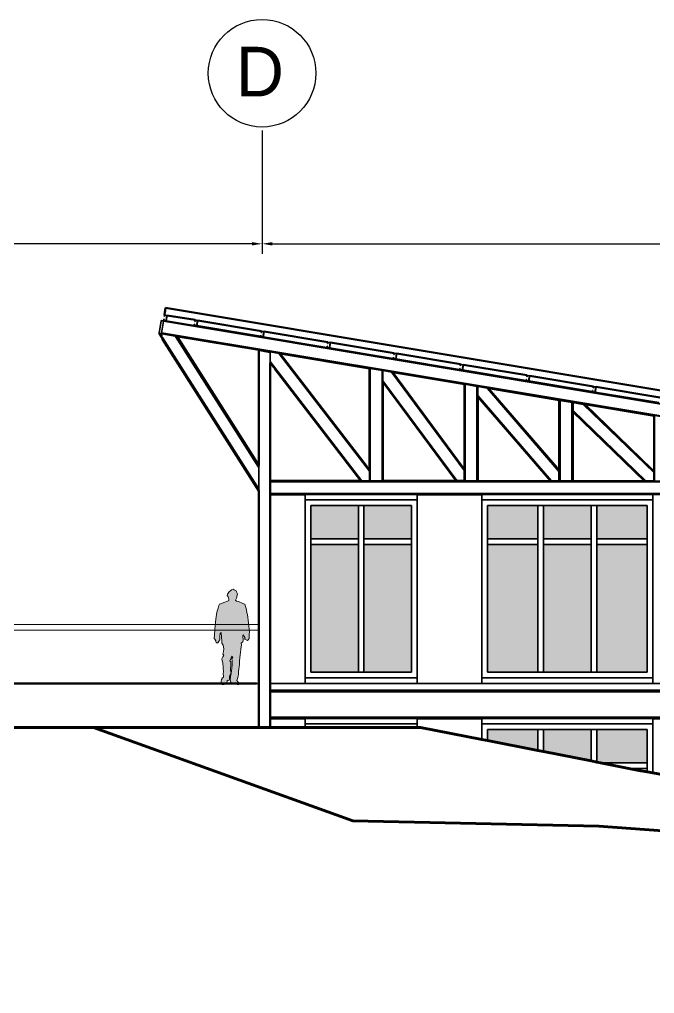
# Model space of a CAD drawing. Header units: metres. Extents: x -57 to 501, y 45 to 307.
# Drawn here: x 105.17 to 116.49, y 289.8 to 307.17 of the extents above; entities that cross this region are included whole.
import ezdxf

# ---------------------------------------------------------------- set-up
doc = ezdxf.new("R2010")
doc.units = ezdxf.units.M
doc.layers.add('atras', color=7, linetype='Continuous')
doc.layers.add('Fachadas', color=253, linetype='Continuous', lineweight=9)
doc.dimstyles.get("Standard").update_dxf_attribs({"dimtxt": 0.18, "dimasz": 0.18, "dimexe": 0.18, "dimexo": 0.0625, "dimgap": 0.09, "dimtad": 0, "dimtih": 1, "dimtoh": 1, "dimdec": 1, "dimzin": 0, "dimdsep": 46, "dimtxsty": 'Standard', "dimcen": 0.09, "dimadec": 0, "dimazin": 0, "dimtfac": 1, "dimtdec": 1, "dimtofl": 0, "dimtmove": 0, "dimatfit": 3, "dimfxl": 1, "dimtolj": 1, "dimtzin": 0, "dimarcsym": 0})

# ---------------------------------------------------------------- blocks, each defined once
blk = doc.blocks.new('*D3')
at = {"layer": 'atras', "color": 0, "lineweight": -2, "transparency": 16777216}
for p, q in [((94.496, 305.19), (94.496, 302.989)), ((109.496, 305.19), (109.496, 302.989)), ((94.676, 303.169), (101.681, 303.169)), ((109.316, 303.169), (102.311, 303.169))]:
    blk.add_line(p, q, dxfattribs=at)
at = {"layer": 'atras', "color": 0, "transparency": 16777216}
for points in [[(94.676, 303.199), (94.676, 303.139), (94.496, 303.169)], [(109.316, 303.199), (109.316, 303.139), (109.496, 303.169)]]:
    blk.add_solid(points, dxfattribs=at)
at = {"layer": 'Defpoints', "color": 0, "transparency": 16777216}
for p in [(94.496, 305.252), (109.496, 305.252), (109.496, 303.169)]:
    blk.add_point(p, dxfattribs=at)
at = {"layer": 'atras', "color": 0, "transparency": 16777216, "insert": (101.996, 303.169), "char_height": 0.18, "attachment_point": 5}
blk.add_mtext('\\A1;15.0', dxfattribs=at)
blk = doc.blocks.new('*D4')
at = {"layer": 'atras', "color": 0, "lineweight": -2, "transparency": 16777216}
for p, q in [((109.496, 305.19), (109.496, 302.989)), ((124.496, 305.19), (124.496, 302.989)), ((109.676, 303.169), (116.681, 303.169)), ((124.316, 303.169), (117.311, 303.169))]:
    blk.add_line(p, q, dxfattribs=at)
at = {"layer": 'atras', "color": 0, "transparency": 16777216}
for points in [[(109.676, 303.199), (109.676, 303.139), (109.496, 303.169)], [(124.316, 303.199), (124.316, 303.139), (124.496, 303.169)]]:
    blk.add_solid(points, dxfattribs=at)
at = {"layer": 'Defpoints', "color": 0, "transparency": 16777216}
for p in [(109.496, 305.252), (124.496, 305.252), (124.496, 303.169)]:
    blk.add_point(p, dxfattribs=at)
at = {"layer": 'atras', "color": 0, "transparency": 16777216, "insert": (116.996, 303.169), "char_height": 0.18, "attachment_point": 5}
blk.add_mtext('\\A1;15.0', dxfattribs=at)

msp = doc.modelspace()

# ---------------------------------------------------------------- hatches: boundary and pattern name
at = {"layer": 'atras'}
h = msp.add_hatch(color=256, dxfattribs=at)
h.dxf.hatch_style = 1
h.set_gradient(color1=(199, 200, 202), name='HEMISPHERICAL')
h.paths.add_polyline_path([(111.212, 298.501), (110.362, 298.501), (110.362, 297.907), (111.212, 297.907)])
h.paths.add_polyline_path([(112.162, 298.501), (111.312, 298.501), (111.312, 297.907), (112.162, 297.907)])
h.paths.add_polyline_path([(111.212, 297.807), (110.362, 297.807), (110.362, 295.527), (111.212, 295.527)])
h.paths.add_polyline_path([(112.162, 297.807), (111.312, 297.807), (111.312, 295.527), (112.162, 295.527)])
h.paths.add_polyline_path([(114.412, 298.501), (113.512, 298.501), (113.512, 297.907), (114.412, 297.907)])
h.paths.add_polyline_path([(115.362, 298.501), (114.512, 298.501), (114.512, 297.907), (115.362, 297.907)])
h.paths.add_polyline_path([(116.362, 298.501), (115.462, 298.501), (115.462, 297.907), (116.362, 297.907)])
h.paths.add_polyline_path([(114.412, 297.807), (113.512, 297.807), (113.512, 295.527), (114.412, 295.527)])
h.paths.add_polyline_path([(115.362, 297.807), (114.512, 297.807), (114.512, 295.527), (115.362, 295.527)])
h.paths.add_polyline_path([(116.362, 297.807), (115.462, 297.807), (115.462, 295.527), (116.362, 295.527)])
h.paths.add_polyline_path([(118.612, 297.807), (117.712, 297.807), (117.712, 295.527), (118.612, 295.527)])
h.paths.add_polyline_path([(119.562, 297.807), (118.712, 297.807), (118.712, 295.527), (119.562, 295.527)])
h.paths.add_polyline_path([(120.562, 297.807), (119.662, 297.807), (119.662, 295.527), (120.562, 295.527)])
h.paths.add_polyline_path([(120.562, 298.501), (119.662, 298.501), (119.662, 297.907), (120.562, 297.907)])
h.paths.add_polyline_path([(119.562, 298.501), (118.712, 298.501), (118.712, 297.907), (119.562, 297.907)])
h.paths.add_polyline_path([(118.612, 298.501), (117.712, 298.501), (117.712, 297.907), (118.612, 297.907)])
h.paths.add_polyline_path([(114.412, 294.505), (113.512, 294.505), (113.512, 294.309), (114.412, 294.131)])
h.paths.add_polyline_path([(115.362, 294.505), (114.512, 294.505), (114.512, 294.111), (115.362, 293.944)])
h.paths.add_polyline_path([(116.362, 294.505), (115.462, 294.505), (115.462, 293.924), (115.528, 293.911), (116.362, 293.911)])
h.paths.add_polyline_path([(118.612, 294.505), (117.712, 294.505), (117.712, 293.911), (118.612, 293.911)])
h.paths.add_polyline_path([(119.562, 294.505), (118.712, 294.505), (118.712, 293.911), (119.562, 293.911)])
h.paths.add_polyline_path([(120.562, 294.505), (119.662, 294.505), (119.662, 293.911), (120.562, 293.911)])
h.paths.add_polyline_path([(120.562, 293.811), (119.662, 293.811), (119.662, 292.833), (119.987, 292.725), (120.553, 292.543), (120.562, 292.54)])
h.paths.add_polyline_path([(119.562, 293.811), (118.712, 293.811), (118.712, 293.15), (119.562, 292.867)])
h.paths.add_polyline_path([(118.612, 293.811), (117.712, 293.811), (117.712, 293.483), (118.612, 293.183)])
h.paths.add_polyline_path([(122.762, 298.501), (121.912, 298.501), (121.912, 297.907), (122.762, 297.907)])
h.paths.add_polyline_path([(123.712, 298.501), (122.862, 298.501), (122.862, 297.907), (123.712, 297.907)])
h.paths.add_polyline_path([(122.762, 297.807), (121.912, 297.807), (121.912, 295.527), (122.762, 295.527)])
h.paths.add_polyline_path([(123.712, 297.807), (122.862, 297.807), (122.862, 295.527), (123.712, 295.527)])
h.paths.add_polyline_path([(122.762, 294.505), (121.912, 294.505), (121.912, 293.911), (122.762, 293.911)])
h.paths.add_polyline_path([(123.712, 294.505), (122.862, 294.505), (122.862, 293.911), (123.712, 293.911)])
h.paths.add_polyline_path([(122.762, 293.811), (121.912, 293.811), (121.912, 292.087), (122.762, 291.802)])
h.paths.add_polyline_path([(123.712, 293.811), (122.862, 293.811), (122.862, 291.768), (123.533, 291.543), (123.568, 291.531), (123.712, 291.531)])
h.paths.add_polyline_path([(125.672, 298.591), (125.666, 298.591), (124.737, 298.591), (124.737, 297.897), (124.743, 297.897), (125.672, 297.897)])
h.paths.add_polyline_path([(126.708, 298.591), (126.696, 298.591), (125.772, 298.591), (125.772, 297.897), (125.778, 297.897), (126.696, 297.897), (126.708, 297.897)])
h.paths.add_polyline_path([(127.737, 298.591), (126.808, 298.591), (126.808, 297.897), (127.725, 297.897), (127.737, 297.897)])
h.paths.add_polyline_path([(129.612, 298.501), (128.762, 298.501), (128.762, 297.907), (129.612, 297.907)])
h.paths.add_polyline_path([(130.562, 298.501), (129.712, 298.501), (129.712, 297.907), (130.562, 297.907)])
h.paths.add_polyline_path([(130.562, 297.807), (129.712, 297.807), (129.712, 295.527), (130.562, 295.527)])
h.paths.add_polyline_path([(129.612, 297.807), (128.762, 297.807), (128.762, 295.527), (129.612, 295.527)])
h.paths.add_polyline_path([(127.737, 297.797), (126.808, 297.797), (126.808, 295.427), (127.737, 295.427)])
h.paths.add_polyline_path([(126.708, 297.797), (126.702, 297.797), (125.772, 297.797), (125.772, 295.427), (126.708, 295.427)])
h.paths.add_polyline_path([(125.672, 297.797), (125.666, 297.797), (124.737, 297.797), (124.737, 295.427), (124.83, 295.427), (125.672, 295.427)])
h.paths.add_polyline_path([(125.672, 294.143), (125.672, 294.496), (125.672, 294.527), (125.672, 294.543), (125.672, 294.595), (125.666, 294.595), (124.737, 294.595), (124.737, 293.901), (124.743, 293.901), (125.672, 293.901)])
h.paths.add_polyline_path([(126.708, 294.179), (126.708, 294.416), (126.708, 294.543), (126.708, 294.595), (126.696, 294.595), (125.772, 294.595), (125.772, 293.901), (125.778, 293.901), (126.696, 293.901), (126.708, 293.901), (126.708, 293.944)])
h.paths.add_polyline_path([(127.737, 294.306), (127.737, 294.543), (127.737, 294.595), (127.725, 294.595), (126.808, 294.595), (126.808, 293.901), (127.725, 293.901), (127.737, 293.901)])
h.paths.add_polyline_path([(125.672, 293.459), (125.672, 293.495), (125.672, 293.543), (125.672, 293.801), (125.666, 293.801), (124.743, 293.801), (124.737, 293.801), (124.737, 291.431), (125.666, 291.431), (125.672, 291.431), (125.672, 291.489), (125.672, 291.518), (125.672, 291.67), (125.672, 291.921), (125.672, 291.957), (125.672, 292.308), (125.672, 292.41), (125.672, 292.543), (125.672, 292.947), (125.672, 293.009), (125.672, 293.069), (125.672, 293.111)])
h.paths.add_polyline_path([(126.708, 293.199), (126.708, 293.348), (126.708, 293.543), (126.708, 293.801), (126.702, 293.801), (125.778, 293.801), (125.772, 293.801), (125.772, 291.431), (126.702, 291.431), (126.708, 291.431), (126.708, 291.488), (126.708, 291.819), (126.708, 291.854), (126.708, 291.973), (126.708, 292.219), (126.708, 292.543), (126.708, 292.772), (126.708, 292.852), (126.708, 292.892), (126.708, 292.95)])
h.paths.add_polyline_path([(127.737, 293.801), (126.808, 293.801), (126.808, 291.431), (127.737, 291.431)])
h.paths.add_polyline_path([(129.612, 294.505), (128.762, 294.505), (128.762, 293.911), (129.612, 293.911)])
h.paths.add_polyline_path([(130.562, 294.505), (129.712, 294.505), (129.712, 293.911), (130.562, 293.911)])
h.paths.add_polyline_path([(129.612, 293.811), (128.762, 293.811), (128.762, 291.531), (129.612, 291.531)])
h.paths.add_polyline_path([(130.562, 293.811), (129.712, 293.811), (129.712, 291.531), (130.562, 291.531)])
h.paths.add_polyline_path([(132.812, 298.501), (131.912, 298.501), (131.912, 297.907), (132.812, 297.907)])
h.paths.add_polyline_path([(133.762, 298.501), (132.912, 298.501), (132.912, 297.907), (133.762, 297.907)])
h.paths.add_polyline_path([(134.762, 298.501), (133.862, 298.501), (133.862, 297.907), (134.762, 297.907)])
h.paths.add_polyline_path([(137.012, 298.501), (136.112, 298.501), (136.112, 297.907), (137.012, 297.907)])
h.paths.add_polyline_path([(137.962, 298.501), (137.112, 298.501), (137.112, 297.907), (137.962, 297.907)])
h.paths.add_polyline_path([(141.162, 298.501), (140.312, 298.501), (140.312, 297.907), (141.162, 297.907)])
h.paths.add_polyline_path([(138.962, 298.501), (138.062, 298.501), (138.062, 297.907), (138.962, 297.907)])
h.paths.add_polyline_path([(142.112, 298.501), (141.262, 298.501), (141.262, 297.907), (142.112, 297.907)])
h.paths.add_polyline_path([(142.112, 297.807), (141.262, 297.807), (141.262, 295.527), (142.112, 295.527)])
h.paths.add_polyline_path([(141.162, 297.807), (140.312, 297.807), (140.312, 295.527), (141.162, 295.527)])
h.paths.add_polyline_path([(138.962, 297.807), (138.062, 297.807), (138.062, 295.527), (138.962, 295.527)])
h.paths.add_polyline_path([(137.962, 297.807), (137.112, 297.807), (137.112, 295.527), (137.962, 295.527)])
h.paths.add_polyline_path([(137.012, 297.807), (136.112, 297.807), (136.112, 295.527), (137.012, 295.527)])
h.paths.add_polyline_path([(134.762, 297.807), (133.862, 297.807), (133.862, 295.527), (134.762, 295.527)])
h.paths.add_polyline_path([(133.762, 297.807), (132.912, 297.807), (132.912, 295.527), (133.762, 295.527)])
h.paths.add_polyline_path([(132.812, 297.807), (131.912, 297.807), (131.912, 295.527), (132.812, 295.527)])
h.paths.add_polyline_path([(132.812, 294.505), (131.912, 294.505), (131.912, 293.911), (132.812, 293.911)])
h.paths.add_polyline_path([(133.762, 294.505), (132.912, 294.505), (132.912, 293.911), (133.762, 293.911)])
h.paths.add_polyline_path([(134.762, 294.505), (133.862, 294.505), (133.862, 293.911), (134.762, 293.911)])
h.paths.add_polyline_path([(134.762, 293.811), (133.862, 293.811), (133.862, 291.531), (134.762, 291.531)])
h.paths.add_polyline_path([(133.762, 293.811), (132.912, 293.811), (132.912, 291.531), (133.762, 291.531)])
h.paths.add_polyline_path([(132.812, 293.811), (131.912, 293.811), (131.912, 291.531), (132.812, 291.531)])
h.paths.add_polyline_path([(137.012, 294.505), (136.112, 294.505), (136.112, 293.911), (137.012, 293.911)])
h.paths.add_polyline_path([(137.962, 294.505), (137.112, 294.505), (137.112, 293.911), (137.962, 293.911)])
h.paths.add_polyline_path([(138.962, 294.505), (138.062, 294.505), (138.062, 293.911), (138.962, 293.911)])
h.paths.add_polyline_path([(138.962, 293.811), (138.062, 293.811), (138.062, 291.531), (138.962, 291.531)])
h.paths.add_polyline_path([(137.962, 293.811), (137.112, 293.811), (137.112, 291.531), (137.962, 291.531)])
h.paths.add_polyline_path([(137.012, 293.811), (136.112, 293.811), (136.112, 291.531), (137.012, 291.531)])
h.paths.add_polyline_path([(141.162, 294.505), (140.312, 294.505), (140.312, 293.911), (141.162, 293.911)])
h.paths.add_polyline_path([(142.112, 294.505), (141.262, 294.505), (141.262, 293.911), (142.112, 293.911)])
h.paths.add_polyline_path([(142.112, 293.811), (141.262, 293.811), (141.262, 291.531), (142.112, 291.531)])
h.paths.add_polyline_path([(141.162, 293.811), (140.312, 293.811), (140.312, 291.531), (141.162, 291.531)])
at = {"layer": 'Fachadas', "true_color": 0x22346e}
h = msp.add_hatch(color=159, dxfattribs=at)
h.dxf.hatch_style = 1
edge = h.paths.add_edge_path()
edge.add_line((109.235, 296.554), (109.223, 296.589))
edge.add_line((109.223, 296.589), (109.215, 296.637))
edge.add_line((109.215, 296.637), (109.187, 296.74))
edge.add_line((109.187, 296.74), (109.154, 296.752))
edge.add_line((109.154, 296.752), (109.13, 296.762))
edge.add_line((109.13, 296.762), (109.102, 296.776))
edge.add_line((109.102, 296.776), (109.076, 296.786))
edge.add_line((109.076, 296.786), (109.04, 296.792))
edge.add_line((109.04, 296.792), (109.021, 296.813))
edge.add_line((109.021, 296.813), (109.032, 296.834))
edge.add_line((109.032, 296.834), (109.043, 296.859))
edge.add_line((109.043, 296.859), (109.047, 296.884))
edge.add_line((109.047, 296.884), (109.054, 296.903))
edge.add_line((109.054, 296.903), (109.059, 296.922))
edge.add_line((109.059, 296.922), (109.051, 296.94))
edge.add_line((109.051, 296.94), (109.039, 296.963))
edge.add_line((109.039, 296.963), (109.031, 296.978))
edge.add_line((109.031, 296.978), (108.998, 296.996))
edge.add_line((108.998, 296.996), (108.981, 297.006))
edge.add_line((108.981, 297.006), (108.948, 296.999))
edge.add_line((108.948, 296.999), (108.9, 296.955))
edge.add_line((108.9, 296.955), (108.881, 296.918))
edge.add_line((108.881, 296.918), (108.874, 296.893))
edge.add_line((108.874, 296.893), (108.893, 296.874))
edge.add_line((108.893, 296.874), (108.897, 296.857))
edge.add_line((108.897, 296.857), (108.903, 296.826))
edge.add_line((108.903, 296.826), (108.903, 296.805))
edge.add_line((108.903, 296.805), (108.878, 296.793))
edge.add_line((108.878, 296.793), (108.815, 296.772))
edge.add_line((108.815, 296.772), (108.773, 296.753))
edge.add_line((108.773, 296.753), (108.737, 296.74))
edge.add_line((108.737, 296.74), (108.725, 296.716))
edge.add_line((108.725, 296.716), (108.711, 296.671))
edge.add_line((108.711, 296.671), (108.69, 296.601))
edge.add_line((108.69, 296.601), (108.672, 296.476))
edge.add_line((108.672, 296.476), (108.66, 296.369))
edge.add_line((108.66, 296.369), (108.65, 296.196))
edge.add_line((108.65, 296.196), (108.64, 296.128))
edge.add_line((108.64, 296.128), (108.655, 296.119))
edge.add_line((108.655, 296.119), (108.669, 296.087))
edge.add_line((108.669, 296.087), (108.675, 296.053))
edge.add_line((108.675, 296.053), (108.707, 296.052))
edge.add_line((108.707, 296.052), (108.722, 296.083))
edge.add_line((108.722, 296.083), (108.74, 296.104))
edge.add_line((108.74, 296.104), (108.744, 296.174))
edge.add_line((108.744, 296.174), (108.749, 296.219))
edge.add_line((108.749, 296.219), (108.766, 296.234))
edge.add_line((108.766, 296.234), (108.77, 296.148))
edge.add_line((108.77, 296.148), (108.777, 296.089))
edge.add_line((108.777, 296.089), (108.778, 296.048))
edge.add_line((108.778, 296.048), (108.802, 296.009))
edge.add_line((108.802, 296.009), (108.811, 295.947))
edge.add_line((108.811, 295.947), (108.805, 295.897))
edge.add_line((108.805, 295.897), (108.793, 295.85))
edge.add_line((108.793, 295.85), (108.816, 295.833))
edge.add_line((108.816, 295.833), (108.798, 295.803))
edge.add_line((108.798, 295.803), (108.776, 295.764))
edge.add_line((108.776, 295.764), (108.786, 295.729))
edge.add_line((108.786, 295.729), (108.793, 295.696))
edge.add_line((108.793, 295.696), (108.808, 295.53))
edge.add_line((108.808, 295.53), (108.804, 295.517))
edge.add_line((108.804, 295.517), (108.809, 295.441))
edge.add_line((108.809, 295.441), (108.79, 295.427))
edge.add_line((108.79, 295.427), (108.775, 295.395))
edge.add_line((108.775, 295.395), (108.766, 295.359))
edge.add_line((108.766, 295.359), (108.767, 295.327))
edge.add_line((108.767, 295.327), (108.784, 295.311))
edge.add_line((108.784, 295.311), (108.821, 295.311))
edge.add_line((108.821, 295.311), (108.847, 295.314))
edge.add_line((108.847, 295.314), (108.867, 295.327))
edge.add_line((108.867, 295.327), (108.869, 295.342))
edge.add_line((108.869, 295.342), (108.872, 295.359))
edge.add_line((108.872, 295.359), (108.876, 295.385))
edge.add_line((108.876, 295.385), (108.903, 295.379))
edge.add_line((108.903, 295.379), (108.917, 295.401))
edge.add_line((108.917, 295.401), (108.914, 295.445))
edge.add_line((108.914, 295.445), (108.921, 295.475))
edge.add_line((108.921, 295.475), (108.931, 295.498))
edge.add_line((108.931, 295.498), (108.942, 295.503))
edge.add_line((108.942, 295.503), (108.931, 295.563))
edge.add_line((108.931, 295.563), (108.933, 295.605))
edge.add_line((108.933, 295.605), (108.94, 295.627))
edge.add_line((108.94, 295.627), (108.938, 295.713))
edge.add_line((108.938, 295.713), (108.921, 295.732))
edge.add_line((108.921, 295.732), (108.935, 295.761))
edge.add_line((108.935, 295.761), (108.947, 295.783))
edge.add_line((108.947, 295.783), (108.962, 295.811))
edge.add_line((108.962, 295.811), (108.974, 295.787))
edge.add_line((108.974, 295.787), (108.959, 295.764))
edge.add_line((108.959, 295.764), (108.962, 295.722))
edge.add_line((108.962, 295.722), (108.962, 295.66))
edge.add_line((108.962, 295.66), (108.956, 295.598))
edge.add_line((108.956, 295.598), (108.942, 295.503))
edge.add_line((108.942, 295.503), (108.932, 295.448))
edge.add_line((108.932, 295.448), (108.927, 295.383))
edge.add_line((108.927, 295.383), (108.939, 295.348))
edge.add_line((108.939, 295.348), (108.961, 295.323))
edge.add_line((108.961, 295.323), (108.985, 295.318))
edge.add_line((108.985, 295.318), (109.01, 295.313))
edge.add_line((109.01, 295.313), (109.042, 295.309))
edge.add_spline(control_points=[(109.042, 295.309), (109.055, 295.309), (109.069, 295.309), (109.082, 295.309)], knot_values=[1.132005, 1.132005, 1.132005, 1.132005, 1.134713, 1.134713, 1.134713, 1.134713], weights=[1, 1, 1, 1], degree=3, periodic=0)
edge.add_line((109.082, 295.309), (109.089, 295.326))
edge.add_line((109.089, 295.326), (109.064, 295.355))
edge.add_line((109.064, 295.355), (109.047, 295.379))
edge.add_line((109.047, 295.379), (109.055, 295.418))
edge.add_line((109.055, 295.418), (109.067, 295.454))
edge.add_line((109.067, 295.454), (109.076, 295.491))
edge.add_line((109.076, 295.491), (109.076, 295.536))
edge.add_line((109.076, 295.536), (109.084, 295.585))
edge.add_line((109.084, 295.585), (109.093, 295.66))
edge.add_line((109.093, 295.66), (109.091, 295.731))
edge.add_line((109.091, 295.731), (109.106, 295.837))
edge.add_line((109.106, 295.837), (109.108, 295.878))
edge.add_line((109.108, 295.878), (109.116, 295.938))
edge.add_line((109.116, 295.938), (109.129, 296.013))
edge.add_line((109.129, 296.013), (109.124, 296.048))
edge.add_line((109.124, 296.048), (109.155, 296.069))
edge.add_line((109.155, 296.069), (109.159, 296.096))
edge.add_line((109.159, 296.096), (109.155, 296.179))
edge.add_line((109.155, 296.179), (109.163, 296.193))
edge.add_line((109.163, 296.193), (109.177, 296.167))
edge.add_line((109.177, 296.167), (109.195, 296.134))
edge.add_line((109.195, 296.134), (109.187, 296.128))
edge.add_line((109.187, 296.128), (109.184, 296.117))
edge.add_line((109.184, 296.117), (109.214, 296.103))
edge.add_line((109.214, 296.103), (109.234, 296.091))
edge.add_line((109.234, 296.091), (109.248, 296.104))
edge.add_line((109.248, 296.104), (109.266, 296.13))
edge.add_line((109.266, 296.13), (109.265, 296.151))
edge.add_line((109.265, 296.151), (109.266, 296.183))
edge.add_line((109.266, 296.183), (109.27, 296.262))
edge.add_line((109.27, 296.262), (109.264, 296.289))
edge.add_line((109.264, 296.289), (109.26, 296.353))
edge.add_line((109.26, 296.353), (109.255, 296.403))
edge.add_line((109.255, 296.403), (109.235, 296.554))

# ---------------------------------------------------------------- linework, layer by layer
at = {"layer": 'atras', "lineweight": 50}
for p, q in [((107.776, 302.024), (107.756, 301.906)), ((107.776, 302.024), (107.756, 301.906)), ((107.776, 302.024), (107.756, 301.906)), ((107.776, 302.024), (107.756, 301.906)), ((107.76, 301.931), (107.776, 302.024)), ((124.998, 299.154), (107.776, 302.024)), ((107.737, 301.792), (124.844, 298.941)), ((107.805, 301.892), (108.3, 301.81)), ((108.349, 301.801), (109.483, 301.612)), ((108.332, 301.703), (109.467, 301.514)), ((107.701, 301.575), (123.504, 298.941)), ((107.716, 301.494), (109.437, 298.782)), ((107.723, 301.465), (109.437, 298.764)), ((107.956, 301.522), (109.438, 301.275)), ((107.96, 301.522), (109.437, 299.193)), ((107.973, 301.519), (109.437, 299.212)), ((109.516, 301.505), (110.65, 301.316)), ((109.533, 301.604), (110.667, 301.415)), ((109.437, 299.212), (109.437, 301.265)), ((110.7, 301.308), (111.834, 301.119)), ((110.716, 301.407), (111.851, 301.218)), ((109.798, 301.215), (111.41, 299.122)), ((109.812, 301.213), (111.41, 300.947)), ((109.818, 301.205), (111.37, 299.19)), ((111.883, 301.111), (113.018, 300.922)), ((111.9, 301.21), (113.034, 301.021)), ((109.637, 301.063), (111.271, 298.941)), ((109.637, 298.941), (109.637, 301.047)), ((109.717, 300.943), (111.258, 298.941)), ((111.41, 299.138), (111.41, 300.94)), ((111.419, 298.941), (111.419, 300.945)), ((113.067, 300.914), (114.201, 300.725)), ((113.084, 301.012), (114.218, 300.823)), ((111.64, 298.941), (111.64, 300.908)), ((111.806, 300.881), (113.102, 299.126)), ((111.82, 300.878), (113.102, 300.665)), ((111.825, 300.871), (113.062, 299.197)), ((114.267, 300.815), (115.402, 300.626)), ((111.65, 300.721), (112.965, 298.941)), ((111.65, 300.705), (112.953, 298.941)), ((111.65, 298.941), (111.65, 300.651)), ((113.102, 299.143), (113.102, 300.658)), ((113.112, 298.941), (113.112, 300.663)), ((113.332, 298.941), (113.332, 300.626)), ((113.512, 300.596), (114.795, 299.11)), ((113.527, 300.594), (114.795, 300.382)), ((113.534, 300.586), (114.755, 299.171)), ((114.251, 300.716), (115.385, 300.527)), ((115.451, 300.618), (116.585, 300.429)), ((113.342, 300.456), (114.649, 298.941)), ((113.342, 300.441), (114.636, 298.941)), ((113.342, 298.941), (113.342, 300.394)), ((115.434, 300.519), (116.569, 300.33)), ((114.795, 300.382), (114.804, 300.381)), ((114.795, 300.376), (114.795, 300.382)), ((114.795, 299.125), (114.795, 300.376)), ((114.804, 298.941), (114.804, 300.381)), ((114.804, 300.381), (115.025, 300.344)), ((115.025, 298.941), (115.025, 300.344)), ((115.025, 300.344), (115.035, 300.342)), ((115.035, 300.189), (115.035, 300.342)), ((115.035, 300.342), (115.226, 300.31)), ((115.226, 300.31), (116.487, 299.094)), ((115.226, 300.31), (115.244, 300.308)), ((115.244, 300.308), (116.487, 300.1)), ((115.244, 300.308), (115.252, 300.3)), ((115.252, 300.3), (116.447, 299.146)), ((115.035, 300.189), (116.328, 298.941)), ((115.035, 300.176), (115.035, 300.189)), ((115.035, 300.176), (116.314, 298.941)), ((115.035, 300.151), (115.035, 300.176)), ((115.035, 300.137), (115.035, 300.151)), ((115.035, 298.941), (115.035, 300.137)), ((116.487, 300.1), (116.497, 300.099)), ((116.487, 300.094), (116.487, 300.1)), ((116.487, 299.108), (116.487, 300.094)), ((113.062, 299.197), (113.072, 299.184)), ((113.072, 299.184), (113.102, 299.143)), ((113.102, 299.143), (113.102, 299.126)), ((113.102, 299.126), (113.102, 298.941)), ((114.755, 299.171), (114.764, 299.16)), ((114.764, 299.16), (114.795, 299.125)), ((114.795, 299.125), (114.795, 299.11)), ((114.795, 299.11), (114.795, 298.941)), ((116.447, 299.146), (116.457, 299.137)), ((116.457, 299.137), (116.487, 299.108)), ((116.487, 299.108), (116.487, 299.094)), ((116.487, 299.094), (116.487, 298.941)), ((109.637, 298.931), (109.637, 298.941)), ((109.707, 298.941), (109.637, 298.941)), ((109.637, 298.931), (124.437, 298.931)), ((109.637, 298.711), (109.637, 298.931)), ((109.717, 298.941), (109.707, 298.941)), ((109.717, 298.941), (111.218, 298.941)), ((111.65, 298.941), (112.913, 298.941)), ((112.925, 298.941), (112.913, 298.941)), ((112.953, 298.941), (112.925, 298.941)), ((112.965, 298.941), (112.953, 298.941)), ((113.102, 298.941), (112.965, 298.941)), ((113.112, 298.941), (113.102, 298.941)), ((109.437, 295.327), (109.437, 298.764)), ((109.637, 298.701), (109.637, 298.711)), ((109.637, 298.711), (124.437, 298.711)), ((109.637, 298.701), (124.437, 298.701)), ((109.637, 298.697), (109.637, 298.701)), ((110.262, 298.697), (109.637, 298.697)), ((109.637, 295.327), (109.637, 298.697)), ((113.412, 298.697), (112.262, 298.697)), ((109.161, 295.327), (94.913, 295.327)), ((109.171, 295.327), (109.161, 295.327)), ((109.397, 295.327), (109.171, 295.327)), ((109.437, 295.327), (109.437, 295.232)), ((109.437, 295.232), (109.437, 295.216)), ((109.437, 294.543), (109.437, 295.216)), ((109.637, 295.327), (109.637, 295.232)), ((109.637, 295.232), (109.637, 295.216)), ((109.637, 295.216), (109.637, 295.201)), ((124.437, 295.201), (109.637, 295.201)), ((109.637, 295.201), (109.637, 295.185)), ((109.637, 295.185), (124.437, 295.185)), ((109.637, 295.185), (109.637, 294.717)), ((109.637, 294.717), (124.437, 294.717)), ((109.637, 294.717), (109.637, 294.701)), ((109.637, 294.543), (109.637, 294.701)), ((109.637, 294.701), (110.262, 294.701)), ((112.262, 294.701), (113.412, 294.701)), ((117.612, 294.701), (116.462, 294.701))]:
    msp.add_line(p, q, dxfattribs=at)
at = {"layer": 'atras', "lineweight": 35}
for p, q in [((107.697, 301.792), (107.661, 301.575)), ((107.699, 301.802), (107.697, 301.792)), ((107.697, 301.792), (107.736, 301.786)), ((107.699, 301.802), (107.738, 301.795)), ((107.736, 301.786), (107.701, 301.575)), ((107.737, 301.792), (107.736, 301.786)), ((107.738, 301.795), (107.737, 301.792)), ((107.739, 301.802), (107.738, 301.795)), ((107.739, 301.802), (107.743, 301.826)), ((107.788, 301.793), (107.739, 301.802)), ((107.748, 301.826), (107.743, 301.826)), ((107.745, 301.806), (107.748, 301.826)), ((107.784, 301.799), (107.745, 301.806)), ((107.751, 301.876), (107.755, 301.9)), ((107.751, 301.876), (107.756, 301.875)), ((107.755, 301.9), (107.758, 301.915)), ((107.755, 301.9), (107.805, 301.892)), ((107.756, 301.875), (107.759, 301.895)), ((107.76, 301.931), (107.758, 301.915)), ((107.759, 301.895), (107.799, 301.888)), ((107.799, 301.888), (107.784, 301.799)), ((107.805, 301.892), (107.788, 301.793)), ((107.788, 301.793), (108.283, 301.711)), ((108.295, 301.785), (108.3, 301.81)), ((108.295, 301.785), (108.3, 301.784)), ((108.3, 301.81), (108.349, 301.801)), ((108.3, 301.784), (108.304, 301.804)), ((108.304, 301.804), (108.343, 301.797)), ((108.343, 301.797), (108.328, 301.709)), ((108.349, 301.801), (108.332, 301.703)), ((108.283, 301.711), (108.287, 301.736)), ((108.332, 301.703), (108.283, 301.711)), ((108.292, 301.735), (108.287, 301.736)), ((108.289, 301.715), (108.292, 301.735)), ((108.328, 301.709), (108.289, 301.715)), ((109.479, 301.588), (109.483, 301.612)), ((109.483, 301.612), (109.533, 301.604)), ((107.661, 301.575), (107.659, 301.565)), ((107.659, 301.565), (107.701, 301.558)), ((107.66, 301.565), (107.659, 301.565)), ((107.66, 301.565), (107.659, 301.565)), ((107.66, 301.565), (107.659, 301.565)), ((107.66, 301.565), (107.659, 301.565)), ((107.66, 301.565), (107.659, 301.565)), ((107.66, 301.565), (107.659, 301.565)), ((107.66, 301.565), (107.659, 301.565)), ((107.66, 301.565), (107.659, 301.565)), ((107.66, 301.565), (107.659, 301.565)), ((107.66, 301.565), (107.723, 301.465)), ((107.673, 301.563), (107.66, 301.565)), ((107.661, 301.575), (107.7, 301.568)), ((107.701, 301.558), (107.673, 301.563)), ((107.673, 301.563), (107.716, 301.494)), ((107.699, 301.565), (107.7, 301.568)), ((107.699, 301.565), (107.71, 301.563)), ((107.699, 301.565), (107.701, 301.558)), ((107.7, 301.568), (107.701, 301.575)), ((107.701, 301.558), (107.701, 301.558)), ((107.701, 301.558), (107.716, 301.494)), ((107.71, 301.563), (107.945, 301.524)), ((107.716, 301.494), (107.723, 301.465)), ((107.945, 301.524), (107.956, 301.522)), ((107.956, 301.522), (107.958, 301.515)), ((107.958, 301.515), (107.958, 301.515)), ((109.467, 301.514), (109.471, 301.538)), ((109.516, 301.505), (109.467, 301.514)), ((109.476, 301.538), (109.471, 301.538)), ((109.473, 301.518), (109.476, 301.538)), ((109.512, 301.511), (109.473, 301.518)), ((109.479, 301.588), (109.484, 301.587)), ((109.484, 301.587), (109.487, 301.607)), ((109.487, 301.607), (109.527, 301.6)), ((109.527, 301.6), (109.512, 301.511)), ((109.533, 301.604), (109.516, 301.505)), ((109.437, 301.269), (109.438, 301.275)), ((109.437, 301.265), (109.437, 301.269)), ((109.437, 301.265), (109.437, 301.265)), ((109.437, 301.265), (109.477, 301.259)), ((109.438, 301.275), (109.639, 301.242)), ((110.65, 301.316), (110.655, 301.341)), ((110.7, 301.308), (110.65, 301.316)), ((110.66, 301.34), (110.655, 301.341)), ((110.656, 301.321), (110.66, 301.34)), ((110.696, 301.314), (110.656, 301.321)), ((110.663, 301.39), (110.667, 301.415)), ((110.663, 301.39), (110.668, 301.39)), ((110.667, 301.415), (110.716, 301.407)), ((110.668, 301.39), (110.671, 301.409)), ((110.671, 301.409), (110.71, 301.403)), ((110.71, 301.403), (110.696, 301.314)), ((110.716, 301.407), (110.7, 301.308)), ((109.487, 301.257), (109.477, 301.259)), ((109.477, 301.259), (109.477, 301.259)), ((109.537, 301.249), (109.487, 301.257)), ((109.537, 301.249), (109.637, 301.232)), ((109.637, 301.232), (109.639, 301.242)), ((109.637, 301.063), (109.637, 301.232)), ((109.639, 301.242), (109.798, 301.215)), ((109.798, 301.215), (109.812, 301.213)), ((109.812, 301.213), (109.818, 301.205)), ((111.834, 301.119), (111.838, 301.144)), ((111.883, 301.111), (111.834, 301.119)), ((111.843, 301.143), (111.838, 301.144)), ((111.84, 301.123), (111.843, 301.143)), ((111.879, 301.117), (111.84, 301.123)), ((111.846, 301.193), (111.851, 301.218)), ((111.846, 301.193), (111.851, 301.192)), ((111.851, 301.218), (111.9, 301.21)), ((111.851, 301.192), (111.855, 301.212)), ((111.855, 301.212), (111.894, 301.205)), ((111.894, 301.205), (111.879, 301.117)), ((111.9, 301.21), (111.883, 301.111)), ((109.637, 301.047), (109.637, 301.063)), ((109.637, 301.047), (109.707, 300.956)), ((109.707, 300.956), (109.717, 300.943)), ((111.419, 300.945), (111.41, 300.947)), ((111.41, 300.94), (111.41, 300.947)), ((111.419, 300.945), (111.64, 300.908)), ((113.018, 300.922), (113.022, 300.947)), ((113.067, 300.914), (113.018, 300.922)), ((113.027, 300.946), (113.022, 300.947)), ((113.024, 300.926), (113.027, 300.946)), ((113.063, 300.919), (113.024, 300.926)), ((113.03, 300.996), (113.034, 301.021)), ((113.03, 300.996), (113.035, 300.995)), ((113.034, 301.021), (113.084, 301.012)), ((113.035, 300.995), (113.038, 301.015)), ((113.038, 301.015), (113.078, 301.008)), ((113.078, 301.008), (113.063, 300.919)), ((113.084, 301.012), (113.067, 300.914)), ((111.65, 300.907), (111.64, 300.908)), ((111.65, 300.721), (111.65, 300.907)), ((111.65, 300.907), (111.806, 300.881)), ((111.806, 300.881), (111.82, 300.878)), ((111.82, 300.878), (111.825, 300.871)), ((114.201, 300.725), (114.206, 300.749)), ((114.211, 300.748), (114.206, 300.749)), ((114.207, 300.729), (114.211, 300.748)), ((114.214, 300.799), (114.218, 300.823)), ((114.214, 300.799), (114.219, 300.798)), ((114.218, 300.823), (114.267, 300.815)), ((114.219, 300.798), (114.222, 300.817)), ((114.222, 300.817), (114.261, 300.811)), ((114.261, 300.811), (114.247, 300.722)), ((114.267, 300.815), (114.251, 300.716)), ((111.65, 300.705), (111.65, 300.721)), ((111.65, 300.667), (111.65, 300.705)), ((111.65, 300.651), (111.65, 300.667)), ((113.112, 300.663), (113.102, 300.665)), ((113.102, 300.658), (113.102, 300.665)), ((113.112, 300.663), (113.332, 300.626)), ((113.342, 300.625), (113.332, 300.626)), ((113.342, 300.456), (113.342, 300.625)), ((113.342, 300.625), (113.512, 300.596)), ((113.512, 300.596), (113.527, 300.594)), ((113.527, 300.594), (113.534, 300.586)), ((114.251, 300.716), (114.201, 300.725)), ((114.247, 300.722), (114.207, 300.729)), ((115.397, 300.601), (115.402, 300.626)), ((115.397, 300.601), (115.402, 300.6)), ((115.402, 300.626), (115.451, 300.618)), ((115.402, 300.6), (115.406, 300.62)), ((115.406, 300.62), (115.445, 300.614)), ((115.445, 300.614), (115.43, 300.525)), ((115.451, 300.618), (115.434, 300.519)), ((113.342, 300.441), (113.342, 300.456)), ((113.342, 300.409), (113.342, 300.441)), ((113.342, 300.394), (113.342, 300.409)), ((115.385, 300.527), (115.389, 300.552)), ((115.434, 300.519), (115.385, 300.527)), ((115.394, 300.551), (115.389, 300.552)), ((115.391, 300.531), (115.394, 300.551)), ((115.43, 300.525), (115.391, 300.531)), ((109.437, 299.193), (109.437, 299.212)), ((109.437, 298.782), (109.437, 299.193)), ((111.37, 299.19), (111.379, 299.177)), ((111.379, 299.177), (111.41, 299.138)), ((111.41, 299.138), (111.41, 299.122)), ((111.41, 299.122), (111.41, 298.941)), ((111.231, 298.941), (111.218, 298.941)), ((111.258, 298.941), (111.231, 298.941)), ((111.271, 298.941), (111.258, 298.941)), ((111.41, 298.941), (111.271, 298.941)), ((111.419, 298.941), (111.41, 298.941)), ((111.64, 298.941), (111.419, 298.941)), ((111.65, 298.941), (111.64, 298.941)), ((113.332, 298.941), (113.112, 298.941)), ((113.342, 298.941), (113.332, 298.941)), ((113.342, 298.941), (114.596, 298.941)), ((114.609, 298.941), (114.596, 298.941)), ((114.636, 298.941), (114.609, 298.941)), ((114.649, 298.941), (114.636, 298.941)), ((114.795, 298.941), (114.649, 298.941)), ((114.804, 298.941), (114.795, 298.941)), ((115.025, 298.941), (114.804, 298.941)), ((115.035, 298.941), (115.025, 298.941)), ((115.035, 298.941), (116.274, 298.941)), ((116.288, 298.941), (116.274, 298.941)), ((116.314, 298.941), (116.288, 298.941)), ((116.328, 298.941), (116.314, 298.941)), ((116.487, 298.941), (116.328, 298.941)), ((116.497, 298.941), (116.487, 298.941)), ((109.437, 298.764), (109.437, 298.782)), ((110.262, 298.601), (110.262, 298.697)), ((112.262, 298.697), (112.262, 298.601)), ((113.412, 298.601), (113.412, 298.697)), ((117.612, 298.697), (116.462, 298.697)), ((116.462, 298.697), (116.462, 298.601)), ((110.262, 298.601), (112.262, 298.601)), ((110.262, 295.427), (110.262, 298.601)), ((110.362, 297.907), (110.362, 298.501)), ((110.362, 298.501), (111.212, 298.501)), ((111.212, 298.501), (111.312, 298.501)), ((111.212, 298.501), (111.212, 297.907)), ((111.312, 297.907), (111.312, 298.501)), ((111.312, 298.501), (112.162, 298.501)), ((112.162, 298.501), (112.162, 297.907)), ((112.262, 298.601), (112.262, 295.427)), ((113.412, 295.427), (113.412, 298.601)), ((113.412, 298.601), (116.462, 298.601)), ((113.512, 297.907), (113.512, 298.501)), ((113.512, 298.501), (114.412, 298.501)), ((114.412, 298.501), (114.512, 298.501)), ((114.412, 298.501), (114.412, 297.907)), ((114.512, 298.501), (115.362, 298.501)), ((114.512, 297.907), (114.512, 298.501)), ((115.362, 298.501), (115.462, 298.501)), ((115.362, 298.501), (115.362, 297.907)), ((115.462, 297.907), (115.462, 298.501)), ((115.462, 298.501), (116.362, 298.501)), ((116.362, 298.501), (116.362, 297.907)), ((116.462, 298.601), (116.462, 295.427)), ((111.212, 297.907), (110.362, 297.907)), ((110.362, 297.907), (110.362, 297.807)), ((111.212, 297.807), (110.362, 297.807)), ((110.362, 295.527), (110.362, 297.807)), ((111.212, 297.907), (111.212, 297.807)), ((111.212, 297.807), (111.212, 295.527)), ((112.162, 297.907), (111.312, 297.907)), ((111.312, 297.907), (111.312, 297.807)), ((112.162, 297.807), (111.312, 297.807)), ((111.312, 295.527), (111.312, 297.807)), ((112.162, 297.907), (112.162, 297.807)), ((112.162, 297.807), (112.162, 295.527)), ((114.412, 297.907), (113.512, 297.907)), ((113.512, 297.907), (113.512, 297.807)), ((114.412, 297.807), (113.512, 297.807)), ((113.512, 295.527), (113.512, 297.807)), ((114.412, 297.907), (114.412, 297.807)), ((114.412, 297.807), (114.412, 295.527)), ((115.362, 297.907), (114.512, 297.907)), ((114.512, 297.907), (114.512, 297.807)), ((115.362, 297.807), (114.512, 297.807)), ((114.512, 295.527), (114.512, 297.807)), ((115.362, 297.907), (115.362, 297.807)), ((115.362, 297.807), (115.362, 295.527)), ((116.362, 297.907), (115.462, 297.907)), ((115.462, 297.907), (115.462, 297.807)), ((116.362, 297.807), (115.462, 297.807)), ((115.462, 295.527), (115.462, 297.807)), ((116.362, 297.907), (116.362, 297.807)), ((116.362, 297.807), (116.362, 295.527)), ((111.212, 295.527), (110.362, 295.527)), ((111.212, 295.527), (111.312, 295.527)), ((112.162, 295.527), (111.312, 295.527)), ((114.412, 295.527), (113.512, 295.527)), ((114.412, 295.527), (114.512, 295.527)), ((115.362, 295.527), (114.512, 295.527)), ((115.362, 295.527), (115.462, 295.527)), ((116.362, 295.527), (115.462, 295.527)), ((112.262, 295.427), (110.262, 295.427)), ((110.262, 295.327), (110.262, 295.427)), ((112.262, 295.427), (112.262, 295.327)), ((116.462, 295.427), (113.412, 295.427)), ((113.412, 295.327), (113.412, 295.427)), ((116.462, 295.427), (116.462, 295.327)), ((109.407, 295.327), (109.397, 295.327)), ((109.437, 295.327), (109.407, 295.327)), ((109.637, 295.327), (110.262, 295.327)), ((110.262, 295.327), (112.262, 295.327)), ((112.262, 295.327), (113.412, 295.327)), ((113.412, 295.327), (116.462, 295.327)), ((116.462, 295.327), (117.612, 295.327)), ((110.262, 294.605), (110.262, 294.701)), ((110.262, 294.701), (112.262, 294.701)), ((112.262, 294.701), (112.262, 294.605)), ((113.412, 294.605), (113.412, 294.701)), ((113.412, 294.701), (116.462, 294.701)), ((116.462, 294.701), (116.462, 294.605)), ((110.262, 294.605), (112.262, 294.605)), ((110.262, 294.543), (110.262, 294.605)), ((112.262, 294.605), (112.262, 294.543)), ((113.412, 294.328), (113.412, 294.605)), ((113.412, 294.605), (116.462, 294.605)), ((113.512, 294.309), (113.512, 294.505)), ((113.512, 294.505), (114.412, 294.505)), ((114.412, 294.505), (114.512, 294.505)), ((114.412, 294.131), (114.412, 294.505)), ((114.512, 294.111), (114.512, 294.505)), ((114.512, 294.505), (115.362, 294.505)), ((115.362, 294.505), (115.462, 294.505)), ((115.362, 293.944), (115.362, 294.505)), ((115.462, 293.924), (115.462, 294.505)), ((115.462, 294.505), (116.362, 294.505)), ((116.362, 294.505), (116.362, 293.911)), ((116.462, 294.605), (116.462, 293.731)), ((116.362, 293.911), (115.528, 293.911)), ((116.362, 293.811), (116.035, 293.811)), ((116.362, 293.911), (116.362, 293.811)), ((116.362, 293.811), (116.362, 293.749))]:
    msp.add_line(p, q, dxfattribs=at)
at = {"layer": 'atras', "lineweight": 80}
msp.add_line((94.637, 294.543), (106.489, 294.543), dxfattribs=at)
at = {"layer": 'atras', "lineweight": 60}
for p, q in [((106.489, 294.543), (108.863, 294.543)), ((109.437, 294.543), (108.863, 294.543)), ((109.537, 294.543), (109.437, 294.543)), ((109.637, 294.543), (109.537, 294.543)), ((110.093, 294.543), (109.637, 294.543)), ((110.093, 294.543), (110.262, 294.543)), ((111.363, 294.543), (110.262, 294.543)), ((111.363, 294.543), (112.173, 294.543)), ((112.173, 294.543), (112.262, 294.543)), ((112.293, 294.543), (112.262, 294.543)), ((112.293, 294.543), (112.323, 294.543)), ((113.412, 294.328), (112.323, 294.543)), ((113.512, 294.309), (113.412, 294.328)), ((114.412, 294.131), (113.512, 294.309)), ((114.512, 294.111), (114.412, 294.131)), ((115.362, 293.944), (114.512, 294.111)), ((115.462, 293.924), (115.362, 293.944)), ((115.528, 293.911), (115.462, 293.924)), ((116.035, 293.811), (115.528, 293.911)), ((116.214, 293.776), (116.035, 293.811)), ((116.362, 293.749), (116.214, 293.776)), ((116.462, 293.731), (116.362, 293.749)), ((116.929, 293.646), (116.462, 293.731))]:
    msp.add_line(p, q, dxfattribs=at)
at = {"layer": 'atras', "lineweight": 80}
msp.add_lwpolyline([(126.727, 289.796), (122.445, 291.07), (120.589, 291.622), (117.538, 292.631), (115.502, 292.782), (111.113, 292.879), (106.489, 294.543)], dxfattribs=at)
at = {"layer": 'atras', "color": 252, "true_color": 0x939598}
msp.add_circle((109.496, 306.211), 0.959, dxfattribs=at)
at = {"layer": 'Fachadas'}
for p, q in [((102.153, 296.377), (109.437, 296.377)), ((102.166, 296.277), (109.437, 296.277))]:
    msp.add_line(p, q, dxfattribs=at)
msp.add_lwpolyline([(108.981, 297.006), (108.998, 296.996), (109.031, 296.978), (109.039, 296.963), (109.051, 296.94), (109.059, 296.922), (109.054, 296.903), (109.047, 296.884), (109.043, 296.859), (109.032, 296.834), (109.021, 296.813), (109.04, 296.792), (109.076, 296.786), (109.102, 296.776), (109.13, 296.762), (109.154, 296.752), (109.187, 296.74), (109.215, 296.637), (109.223, 296.589), (109.235, 296.554), (109.255, 296.403), (109.26, 296.353), (109.264, 296.289), (109.27, 296.262), (109.266, 296.183), (109.265, 296.151), (109.266, 296.13), (109.248, 296.104), (109.234, 296.091), (109.214, 296.103), (109.184, 296.117), (109.187, 296.128), (109.195, 296.134), (109.177, 296.167), (109.163, 296.193), (109.155, 296.179), (109.159, 296.096), (109.155, 296.069), (109.124, 296.048), (109.129, 296.013), (109.116, 295.938), (109.108, 295.878), (109.106, 295.837), (109.091, 295.731), (109.093, 295.66), (109.084, 295.585), (109.076, 295.536), (109.076, 295.491), (109.067, 295.454), (109.055, 295.418), (109.047, 295.379), (109.064, 295.355), (109.089, 295.326), (109.082, 295.309), (109.051, 295.307), (109.01, 295.313), (108.985, 295.318), (108.961, 295.323), (108.939, 295.348), (108.927, 295.383), (108.932, 295.448), (108.942, 295.503), (108.956, 295.598), (108.962, 295.66), (108.962, 295.722), (108.959, 295.764), (108.974, 295.787), (108.962, 295.811), (108.947, 295.783), (108.935, 295.761), (108.921, 295.732), (108.938, 295.713), (108.94, 295.627), (108.933, 295.605), (108.931, 295.563), (108.942, 295.503), (108.931, 295.498), (108.921, 295.475), (108.914, 295.445), (108.917, 295.401), (108.903, 295.379), (108.876, 295.385), (108.872, 295.359), (108.869, 295.342), (108.867, 295.327), (108.847, 295.314), (108.821, 295.311), (108.784, 295.311), (108.767, 295.327), (108.766, 295.359), (108.775, 295.395), (108.79, 295.427), (108.809, 295.441), (108.804, 295.517), (108.808, 295.53), (108.793, 295.696), (108.786, 295.729), (108.776, 295.764), (108.798, 295.803), (108.816, 295.833), (108.793, 295.85), (108.805, 295.897), (108.811, 295.947), (108.802, 296.009), (108.778, 296.048), (108.777, 296.089), (108.77, 296.148), (108.766, 296.234), (108.749, 296.219), (108.744, 296.174), (108.74, 296.104), (108.722, 296.083), (108.707, 296.052), (108.675, 296.053), (108.669, 296.087), (108.655, 296.119), (108.64, 296.128), (108.65, 296.196), (108.66, 296.369), (108.672, 296.476), (108.69, 296.601), (108.711, 296.671), (108.725, 296.716), (108.737, 296.74), (108.773, 296.753), (108.815, 296.772), (108.878, 296.793), (108.903, 296.805), (108.903, 296.826), (108.897, 296.857), (108.893, 296.874), (108.874, 296.893), (108.881, 296.918), (108.9, 296.955), (108.948, 296.999), (108.981, 297.006)], dxfattribs=at)

# ---------------------------------------------------------------- texts
at = {"layer": 'atras', "color": 252, "true_color": 0x939598, "insert": (109.029, 306.683), "char_height": 0.886, "attachment_point": 1}
msp.add_mtext_dynamic_manual_height_columns('D', width=0.62671, gutter_width=4.429, heights=[0], dxfattribs=at)

# ---------------------------------------------------------------- dimensions: what is measured, and where the dimension line sits
at = {"layer": 'atras', "color": 252, "true_color": 0x939598}
for base, p1, p2, picture, middle in [((109.496, 303.169), (94.496, 305.252), (109.496, 305.252), '*D3', (101.996, 303.169)), ((124.496, 303.169), (109.496, 305.252), (124.496, 305.252), '*D4', (116.996, 303.169))]:
    dim = msp.add_linear_dim(base=base, p1=p1, p2=p2, dimstyle='Standard', dxfattribs=at)
    dim.commit()
    dim.dimension.update_dxf_attribs({"geometry": picture, "text_midpoint": middle})

doc.saveas('drawing.dxf')
